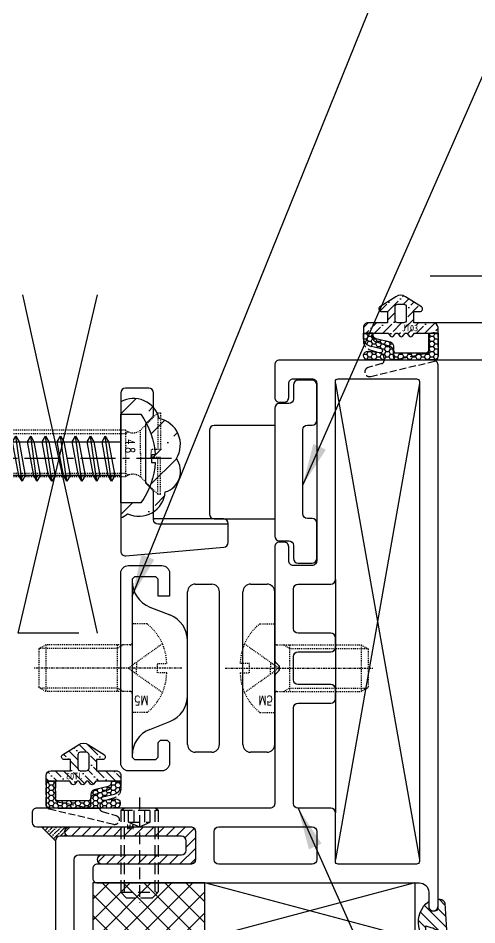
# Model space of a CAD drawing. Extents: x -160106 to 966792, y -663931 to 1550022.
# Drawn here: x -52099.7 to -52050.6, y -86018.4 to -85921.3 of the extents above; entities that cross this region are included whole.
import ezdxf
from ezdxf.enums import TextEntityAlignment as Align

# ---------------------------------------------------------------- set-up
doc = ezdxf.new("R2010")
doc.units = 0
for name, pattern in [('CENTER', [2, 1.25, -0.25, 0.25, -0.25]), ('DASHED', [0.75, 0.5, -0.25]), ('HIDDEN2', [0.1875, 0.125, -0.0625]), ('ZN-CENTER', [2, 1.25, -0.25, 0.25, -0.25]), ('ZN-DASH', [0.35, 0.25, -0.1])]:
    doc.linetypes.add(name, pattern=pattern)
for name, color, linetype in [('!ZN1-填充-8', 8, 'Continuous'), ('!ZN1-标注-173', 173, 'Continuous'), ('!ZN3-不锈钢板幕墙-7', 7, 'Continuous'), ('!ZN4-辅助材料-1', 1, 'Continuous'), ('!ZN4-配件-11', 11, 'Continuous'), ('!ZN5-铝材投影-112', 112, 'Continuous'), ('!ZN5-铝材断面-6', 6, 'Continuous'), ('!ZN6-虚线-8', 8, 'ZN-DASH'), ('!ZN6-轴线-1', 1, 'ZN-CENTER'), ('1辅助材料', 1, 'Continuous'), ('Fill', 8, 'Continuous')]:
    doc.layers.add(name, color=color, linetype=linetype)
doc.styles.add('DHTEXT-1', font='ROMANS.shx', dxfattribs={"width": 0.7, "bigfont": 'CHINESE.shx'})
doc.styles.add('FS', font='simplex.shx', dxfattribs={"width": 0.7, "height": 5, "bigfont": 'TSSDCHN.SHX'})
doc.styles.add('ZNDimTStyle', font='ROMANS.shx', dxfattribs={"width": 0.7, "bigfont": 'CHINESE.shx'})
doc.styles.add('黑体', font='simhei.ttf', dxfattribs={"height": 12})
doc.dimstyles.new('ZN机械-3', dxfattribs={"dimscale": 3, "dimtxt": 2.5, "dimasz": 1.5, "dimexe": 1, "dimexo": 2, "dimgap": 0.9, "dimtad": 1, "dimdec": 0, "dimzin": 0, "dimdsep": 46, "dimtxsty": 'ZNDimTStyle', "dimcen": 2.5, "dimdle": 1, "dimclrd": 173, "dimclre": 173, "dimclrt": 7, "dimazin": 2, "dimtfac": 1, "dimtdec": 4, "dimtix": 1, "dimtmove": 2, "dimatfit": 3, "dimfxl": 0, "dimfrac": 2, "dimtolj": 1, "dimtzin": 0, "dimarcsym": 0})

# ---------------------------------------------------------------- blocks, each defined once
blk = doc.blocks.new('3mm厚胶条')
at = {"layer": 'Fill'}
h = blk.add_hatch(dxfattribs=at)
h.set_pattern_fill('ANSI31', color=256, scale=0.5)
h.set_pattern_definition([(45, (0, 0), (-0.561266007566822, 0.5612660075668221), [])])
edge = h.paths.add_edge_path()
edge.add_arc((0.2041028128980543, 0.2999450176742623), 0.2999999999999999, 269.97594843396644, 359.9999999999428, ccw=False)
edge.add_line((0.2039768791964889, -5.495589357451536e-05), (-0.1960297182595241, 0.0001129584925365634))
edge.add_arc((-0.1958944282921733, 0.3001129279863853), 0.2999999999994757, 179.9999999998145, 269.9741615186586, ccw=False)
edge.add_line((-0.4958944282916491, 0.3001129279873567), (-0.4958944282916491, 1.117701839371875))
edge.add_arc((-0.6248895014257517, 1.11944925264805), 0.1290069081329765, 359.2238984022005, 445.1968088878392)
edge.add_line((-0.6140873217009357, 1.248003113963932), (-0.7258701920472959, 1.242718416928255))
edge.add_arc((-0.70120827268636, 0.7210650220240912), 0.5222360334959714, 92.70672554829426, 167.706725548085)
edge.add_line((-1.211469733614649, 0.8322572707329527), (-1.413063774223701, -2.019711048327736))
edge.add_arc((-2.011045689203393, -1.940889532902905), 0.6031543765377536, 283.80453109835884, 352.4909866261073, ccw=False)
edge.add_arc((-1.711027830958352, -3.236862179037228), 0.7271918305480072, 102.3955841950931, 140.1403428804012)
edge.add_arc((-2.145245422376326, -2.851985073525741), 0.1482028153695781, 146.7831393039712, 273.1825879911093)
edge.add_line((-2.137017486707919, -2.999959313034196), (-1.71632770881115, -2.999959313041472))
edge.add_arc((-1.717147016692408, -2.149202143606091), 0.850757563945867, 270.0551777532911, 332.801971516606)
edge.add_arc((1.052373023609539, -4.487892496981211), 2.802381882953311, 102.32254362635979, 135.9107193443802, ccw=False)
edge.add_line((0.4543032584006141, -1.750072785267548), (0.7693642463018477, -1.638019477992202))
edge.add_arc((0.7819430534270146, -1.711556554814226), 0.0746051476522924, -26.048902378122875, 99.7067255470177, ccw=False)
edge.add_line((0.8489697777949914, -1.744318518685759), (0.8571202825150976, -2.578578965069028))
edge.add_arc((0.6560401093904494, -2.480293073462875), 0.2238154429717819, 272.70672555129545, 333.95109762614885, ccw=False)
edge.add_line((0.6666095034161117, -2.703858814180421), (0.5471460161934374, -2.709506623476045))
edge.add_arc((0.5502084089541724, -2.854926262357902), 0.14545188077832, 91.20641373176511, 274.3491176516054)
edge.add_line((0.5612385415479366, -2.9999593130633), (0.8842308576349751, -2.999959313085128))
edge.add_arc((0.8384245284230651, -2.48709399076403), 0.5149068446189015, 275.1038036520967, 331.8148690466252)
edge.add_line((1.292276837601094, -2.730295841269253), (1.562274669271574, -1.660751750358031))
edge.add_arc((-1.091872237254416, -1.175403957954716), 2.698158312814919, 349.6371633920081, 413.7360953850442)
edge.add_line((0.5041028128980543, 1.000124005621728), (0.5041028128980543, 0.2999450176739629))
at = {"layer": '1辅助材料'}
blk.add_lwpolyline([(0.5041028128980543, 0.2999450176739629, -0.4143365181457246), (0.2039768791964889, -5.495589357451536e-05), (-0.1960297182595241, 0.0001129584925365634, -0.414081483490272), (-0.4958944282916491, 0.3001129279873567), (-0.4958944282916491, 1.117701839371875, 0.3937739410618442), (-0.6140873217009357, 1.248003113963932), (-0.7258701920472959, 1.242718416928255, 0.3394542588623574), (-1.211469733614649, 0.8322572707329527), (-1.413063774223701, -2.019711048327736, -0.309008888142426), (-1.867126868623018, -2.526622044395481, 0.1661979340469599), (-2.269232363552874, -2.770798172481591, 0.6152007887052839), (-2.137017486707919, -2.999959313034196), (-1.71632770881115, -2.999959313041472, 0.2808368407751581), (-0.9604559289327881, -2.538055625416746, -0.1476144348271703), (0.4543032584006141, -1.750072785267548), (0.7693642463018477, -1.638019477992202, -0.6113350585262082), (0.8489697777949914, -1.744318518685759), (0.8571202825150976, -2.578578965069028, -0.27377715356219), (0.6666095034161117, -2.703858814180421), (0.5471460161934374, -2.709506623476045, 1.027808333890914), (0.5612385415479366, -2.9999593130633), (0.8842308576349751, -2.999959313085128, 0.2526260446995272), (1.292276837601094, -2.730295841269253), (1.562274669271574, -1.660751750358031, 0.2872126092258211), (0.5041028128980543, 1.000124005621728), (0.5041028128980543, 0.2999450176739629)], format="xyb", dxfattribs=at)
blk = doc.blocks.new('20200528170828x')
at = {"layer": '!ZN1-填充-8'}
h = blk.add_hatch(dxfattribs=at)
h.set_pattern_fill('ANSI37', color=256, angle=89.99999999999999, style=0)
h.set_pattern_definition([(135, (42628.44729741241, -32201.34450116526), (-1.122532015133644, -1.122532015133644), []), (224.9999999999999, (42628.44729741241, -32201.34450116526), (1.122532015133644, -1.122532015133644), [])])
h.paths.add_polyline_path([(0.8454915027905372, 11.99999999795546), (0.8454915027905372, 0.5), (0.8454915027832612, 0), (7.845491502783261, 0), (6.845491502783261, 1), (6.845491502790537, 11.99999999791908)])
at = {"layer": '!ZN1-填充-8', "ltscale": 15}
for p, q in [((0.8454915027905372, 34.5000010564836), (6.845491502761433, 11.99999999795546)), ((6.845491502819641, 34.5000010564836), (0.8454915027032257, 11.99999999795546))]:
    blk.add_line(p, q, dxfattribs=at)
at = {"layer": '!ZN4-辅助材料-1', "ltscale": 20, "const_width": 1}
blk.add_lwpolyline([(6.845491502761433, 11.99999999795546), (6.845491502761433, 36.46587896528035)], dxfattribs=at)
at = {"layer": '!ZN4-辅助材料-1'}
for points in [[(6.845491502790537, 34.5000010564836), (6.845491502761433, 11.99999999795546), (0.8454915027032257, 11.99999999795546), (0.8454915027323295, 34.5000010564836)], [(0.8454915027905372, 11.99999999795546), (0.8454915027905372, 0.5), (0.8454915027832612, 0), (7.845491502783261, 0), (6.845491502783261, 1), (6.845491502790537, 11.99999999791908)]]:
    blk.add_lwpolyline(points, close=True, dxfattribs=at)
at = {"layer": '!ZN1-标注-173', "extrusion": (0, 0, -1), "zscale": -1, "rotation": 270}
blk.add_blockref('3mm厚胶条', (-3.845491502717778, 36.50410662819195), dxfattribs=at)
blk = doc.blocks.new('6X12开启扇结构胶x', base_point=(29883.44451887779, 42624.44780427512))
at = {"layer": '!ZN1-标注-173', "ltscale": 15, "rotation": 270}
blk.add_blockref('20200528170828x', (29880.94422724047, 42624.44751263782), dxfattribs=at)
blk = doc.blocks.new('A$C05423EEE')
at = {"layer": '!ZN1-填充-8', "linetype": 'HIDDEN2', "ltscale": 0.5}
for p, q in [((-2.500000051106326, 8.02272727273521), (-2.066987349215196, 8.77272727273521)), ((2.066987247002544, 8.77272727273521), (-2.066987349215196, 8.77272727273521)), ((2.499999948893674, 8.02272727273521), (2.066987247002544, 8.77272727273521)), ((2.499999948893674, 8.02272727273521), (-2.500000051106326, 8.02272727273521)), ((-2.5, -1.002272727266245), (-2.500000051106326, 8.022727272720658)), ((-2.125, 0.372727272726479), (-2.125000051106326, 8.672246325571905)), ((2.125, 0.372727272726479), (2.124999948886398, 8.672246325586457)), ((2.5, -1.002272727266245), (2.499999948893674, 8.022727272742486)), ((-2.5, -0.2767917801102158), (-2.125, 0.3727272727337549)), ((2.5, 0.3727272727337549), (-2.5, 0.3727272727337549)), ((2.5, -0.2767917801029398), (2.125, 0.3727272727337549)), ((-2.61145107937773, -4.466515594438533), (-0.004597272534738295, -0.7867735852196347)), ((2.61145107937773, -4.466515594445809), (0.004597272527462337, -0.7867735852196347)), ((4.75, -1.22727272726479), (-4.75, -1.22727272726479)), ((-4.75, -2.823537968710298), (-4.75, -1.227272727257514)), ((-0.6176601442348328, -1.681672707170947), (-0.004597272527462337, -1.681672707170947)), ((0.6176601442348328, -1.681672707178222), (0.004597272534738295, -1.681672707170947)), ((4.75, -2.823537968717574), (4.75, -1.22727272726479)), ((-0.5, -4.927272727261879), (-0.5, -3.927272727261879)), ((-0.5, -3.927272727261879), (0.5, -3.927272727261879)), ((0.5, -3.927272727261879), (0.500000000007276, -4.927507630512991)), ((-2.61145107937773, -13.26075860812853), (-0.004597272534738295, -16.94050061734742)), ((-0.5, -12.80000147530518), (-0.5, -13.80000147530518)), ((2.61145107937773, -13.26075860812125), (0.004597272527462337, -16.94050061734742)), ((0.5, -13.80000147530518), (0.500000000007276, -12.79976657205407)), ((-0.5, -13.80000147530518), (0.5, -13.80000147530518)), ((-4.75, -14.90373623385676), (-4.75, -16.50000147530955)), ((4.75, -14.90373623384949), (4.75, -16.50000147530227)), ((4.75, -16.50000147530227), (-4.75, -16.50000147530227)), ((-0.6176601442348328, -16.04560149539611), (-0.004597272527462337, -16.04560149539611)), ((0.6176601442348328, -16.04560149539611), (0.004597272534738295, -16.04560149539611)), ((-2.5, -16.72500147530081), (-2.500000051106326, -25.75000147156243)), ((-2.5, -17.45048242245684), (-2.125, -18.10000147529354)), ((2.5, -17.45048242246412), (2.125, -18.10000147530081)), ((2.5, -16.72500147530081), (2.499999948893674, -25.75000147157698)), ((2.5, -18.10000147530081), (-2.5, -18.10000147530081)), ((-2.125, -18.10000147529354), (-2.125000051106326, -26.39952052441367)), ((2.125, -18.10000147529354), (2.124999948886398, -26.39952052442095)), ((-2.500000051106326, -25.75000147157698), (-2.066987349215196, -26.5000014715697)), ((2.499999948893674, -25.7500014715697), (-2.500000051106326, -25.7500014715697)), ((2.499999948893674, -25.7500014715697), (2.066987247002544, -26.5000014715697)), ((2.066987247002544, -26.50000147157698), (-2.066987349215196, -26.5000014715697))]:
    blk.add_line(p, q, dxfattribs=at)
for centre, radius, start, end in [((-2.724999999998545, -1.002272727266245), 0.225, 270, 0), ((2.724999999998545, -1.002272727266245), 0.225, 180, 270), ((-0.3928341804639786, 0.6340532206231728), 5.562358385754326, 218.4334535142394, 268.8960565530298), ((0.3928341804639786, 0.6340532206231728), 5.562358385754817, 271.1039434469702, 321.5665464857606), ((-0.3928341804639786, -18.36132742319023), 5.562358385754326, 91.10394344697018, 141.5665464857606), ((0.3928341804639786, -18.36132742319023), 5.562358385754817, 38.43345351423939, 88.89605655302984), ((-2.724999999998545, -16.72500147530081), 0.225, 0, 90), ((2.724999999998545, -16.72500147530081), 0.225, 90, 180)]:
    blk.add_arc(centre, radius, start, end, dxfattribs=at)
at = {"layer": '!ZN3-不锈钢板幕墙-7'}
for p, q in [((-6.554906845914957, -3.121426263387548), (-5.704177600491676, -5.26681240688049)), ((6.554906845900405, -3.121426263380272), (5.7041776004844, -5.266812406873214)), ((-8.181818181823473, -7.160965942995972), (8.181818181808922, -7.160965942995972)), ((-9, -9.756591891069547), (-9, -7.979147761143395)), ((9.000000000014552, -7.979147761143395), (9.000000000014552, -9.756591891069547)), ((-8.181818181823473, -10.57477370921697), (8.181818181808922, -10.57477370921697)), ((-8.181818181823473, -13.08619370908127), (8.181818181808922, -13.08619370908127)), ((-9, -15.68181965715485), (-9, -13.90437552722869)), ((9, -13.90437552722869), (9, -15.68181965715485)), ((-8.181818181823473, -16.50000147530227), (8.181818181808922, -16.50000147530227))]:
    blk.add_line(p, q, dxfattribs=at)
blk.add_lwpolyline([(11, -4.409085641564161, -0.4142135623730949), (10.18181818183803, -5.227267459711584), (7.727272727279342, -5.227267459711584), (7.727272727279342, -3.999994732446794), (9.5272727272677, -3.999994732446794), (9.77272727273521, -3.754540186993836), (9.77272727273521, -1.4727272727323), (9.5272727272677, -1.22727272726479), (-9.5272727272677, -1.22727272726479), (-9.77272727273521, -1.4727272727323), (-9.77272727273521, -3.754540186993836), (-9.5272727272677, -3.999994732446794), (-7.972727272717748, -3.999994732446794), (-7.727272727279342, -4.245449277914304), (-7.727272727279342, -4.98181291428773), (-7.972727272717748, -5.227267459711584), (-10.18181818180892, -5.227267459711584, -0.4142135623730949), (-11, -4.409085641564161), (-11, -0.8181818181619747, -0.4142135623730949), (-10.18181818180892, 0), (10.18181818183803, 0, -0.4142135623730951), (11, -0.8181818181619747)], format="xyb", close=True, dxfattribs=at)
for centre, radius, start, end in [((-9.343652728617599, -4.22727272726479), 3, 21.63025615502035, 90), ((9.343652728603047, -4.22727272726479), 3, 90, 158.3697438449796), ((-2.915431717789033, -4.160965942995972), 3, 201.6302561550204, 270), ((2.915431717774482, -4.160965942995972), 3, 270, 338.3697438449797), ((-8.181818181838025, -7.979147761157947), 0.8181818181608376, 89.99999999916623, 179.9999999991662), ((8.181818181838025, -7.979147761157947), 0.8181818181708472, 1.250644989626358e-09, 90.0000000020844), ((-8.181818181838025, -9.756591891054995), 0.8181818181608376, 180.0000000012506, 270.0000000012506), ((8.181818181838025, -9.756591891040443), 0.8181818181708472, 269.9999999979156, 359.9999999979156), ((-8.181818181838025, -13.90437552724325), 0.8181818181608376, 89.99999999916623, 179.9999999991662), ((8.181818181838025, -13.90437552724325), 0.8181818181708472, 1.250644989626358e-09, 90.0000000020844), ((-8.181818181838025, -15.6818196571403), 0.8181818181608376, 180.0000000012506, 270.0000000012506), ((8.181818181838025, -15.6818196571403), 0.8181818181708472, 269.9999999979156, 359.9999999991662)]:
    blk.add_arc(centre, radius, start, end, dxfattribs=at)
at = {"layer": '!ZN6-轴线-1', "ltscale": 0.2}
for p, q in [((0, -6.533164841181133), (0, 9.278956911919522)), ((0, -11.19410936138593), (0, -27.00623111075402))]:
    blk.add_line(p, q, dxfattribs=at)
at = {"layer": '!ZN1-填充-8', "linetype": 'HIDDEN2', "ltscale": 0.5, "style": 'FS', "width": 0.7999999999970782}
blk.add_text('M5', height=1.007999999997992, rotation=90, dxfattribs=at).set_placement((-3.47017541279638, -2.190658218118188), align=Align.MIDDLE)
at = {"layer": '!ZN1-填充-8', "linetype": 'HIDDEN2', "ltscale": 0.5, "style": 'FS', "text_generation_flag": 4, "width": 0.7999999999994225}
blk.add_text('M5', height=1.007999999999811, rotation=270, dxfattribs=at).set_placement((-3.47017541279638, -15.53661598444887), align=Align.MIDDLE)
blk = doc.blocks.new('JT03')
at = {"layer": '!ZN1-填充-8', "ltscale": 15}
h = blk.add_hatch(dxfattribs=at)
h.set_pattern_fill('ANSI36', color=256, scale=0.4, style=0)
h.set_pattern_definition([(45, (34118.90511561088, 42239.53565028665), (0.3367596045400935, 1.234785216647009), [1.5875, -0.3175, 0, -0.3175])])
edge = h.paths.add_edge_path(flags=16)
edge.add_line((0.2999951756937662, -2.999954370156047), (-0.300004824239295, -2.999954370156047))
edge.add_arc((-0.3000048242422053, -2.699954370156047), 0.2999999999999998, 179.9999999994442, 270.0000000005558, ccw=False)
edge.add_line((-0.6000048242422054, -2.699954370153137), (-0.6000048242422054, -1.299954370129853))
edge.add_arc((-0.300004824239295, -1.299954370129853), 0.3000000000029104, 90, 180, ccw=False)
edge.add_line((-0.300004824239295, -0.9999543701269431), (0.2999951756937662, -0.9999543701269431))
edge.add_arc((0.2999951756937662, -1.299954370129853), 0.3000000000029104, 0, 90, ccw=False)
edge.add_line((0.5999951756966766, -1.299954370129853), (0.5999951756966766, -2.699954370153137))
edge.add_arc((0.2999951756937662, -2.699954370153137), 0.3000000000029104, -90, 0, ccw=False)
edge = h.paths.add_edge_path()
edge.add_line((1.399995175699587, -2.999264446921643), (1.399995175699587, -1.799954370151681))
edge.add_line((1.399995175699587, -1.799954370151681), (2.04434166498686, -1.799954370129853))
edge.add_arc((2.044341664987047, -1.499954370126448), 0.3000000000034055, 269.9999999999642, 408.5979371994025)
edge.add_line((2.242743326256459, -1.274928192076914), (0.5323052098465269, -0.1996644949467736))
edge.add_arc((8.712875198464916e-05, -1.046271791250547), 0.9999999999993707, 57.84455550804667, 122.1554454890828)
edge.add_line((-0.5321309670762275, -0.1996645042090677), (-2.242569000045478, -1.274928192076914))
edge.add_arc((-2.044167338776066, -1.499954370126448), 0.3000000000034055, 131.4020628005975, 270.0000000000358)
edge.add_line((-2.044167338775878, -1.799954370129853), (-1.400004824245116, -1.799954370151681))
edge.add_line((-1.400004824245116, -1.799954370151681), (-1.400004824245116, -2.999451563887305))
edge.add_line((-1.400004824245116, -2.999451563887305), (-3.500004824260941, -2.999451563861385))
edge.add_arc((-3.500004824271855, -3.499451563863204), 0.500000000001819, 89.99999999874936, 180)
edge.add_line((-4.000004824273674, -3.499451563863204), (-4.000004824275493, -4.099444401094388))
edge.add_line((-4.000004824275493, -4.099444401094388), (-1.325334727973313, -4.099436824434179))
edge.add_line((-1.325334727973313, -4.099436824434179), (-1.085334727982627, -4.419436824441163))
edge.add_arc((-0.9253347279818627, -4.29943682442422), 0.2000000000107775, 216.8698976495959, 323.1301023530095)
edge.add_line((-0.7653347279756417, -4.419436824433888), (-0.5853347279826266, -4.179436824428649))
edge.add_arc((-0.4253347279791342, -4.29943682443718), 0.2000000000079126, 36.86989764719891, 143.1301023528011, ccw=False)
edge.add_line((-0.2653347279756417, -4.179436824428649), (-0.08533472798262665, -4.419436824441163))
edge.add_arc((0.07466527201813733, -4.29943682442422), 0.2000000000107775, 216.8698976495959, 323.1301023530095)
edge.add_line((0.2346652720243583, -4.419436824433888), (0.4146652720319253, -4.179436824435925))
edge.add_arc((0.5746652720299608, -4.299436824428994), 0.1999999999942702, 36.86989764719891, 143.1301023554066, ccw=False)
edge.add_line((0.7346652720225393, -4.179436824428649), (0.9146652720319253, -4.419436824426612))
edge.add_arc((1.07466527203087, -4.299436824431496), 0.1999999999962256, 216.869897644906, 323.1301023524884)
edge.add_line((1.234665272024358, -4.419436824433888), (1.474665272029597, -4.099436824434179))
edge.add_line((1.474665272029597, -4.099436824434179), (4.000017958420358, -4.099436366741884))
edge.add_line((4.000017958420358, -4.099436366741884), (4.000038966527427, -3.500201293729333))
edge.add_arc((3.500038966833257, -3.50018376462674), 0.5000000000014394, 359.9979913128051, 449.9635298762817)
edge.add_line((3.500357228680514, -3.000183865915915), (1.399995175699587, -2.999264446921643))
at = {"layer": '!ZN1-填充-8', "ltscale": 20}
h = blk.add_hatch(dxfattribs=at)
h.set_pattern_fill('HONEY', color=256, scale=0.2, style=0)
h.set_pattern_definition([(0, (0, 0), (0.4762500000000001, 0.274963), [0.3175, -0.635]), (120, (0, 0), (-0.4762499431007806, 0.2749630985523391), [0.3174999999999999, -0.6349999999999999]), (59.99999999999999, (0, 0), (5.689921946938626e-08, 0.5499260985523389), [-0.635, 0.3175])])
edge = h.paths.add_edge_path()
edge.add_arc((-0.5963505353627268, 44.97626796424624), 51.98203045442362, 266.615067057962, 270.6573202624171, ccw=False)
edge.add_arc((-3.54432294529569, -6.485604109923442), 0.4462571278293612, 83.50559456254439, 254.2346151704494, ccw=False)
edge.add_line((-3.493848498522766, -6.042210656699922), (-2.174927118764799, -6.178575695668769))
edge.add_arc((-2.130285758898594, -5.977485442805289), 0.2059857781678201, 257.4835097219211, 437.4835097219211)
edge.add_line((-2.08564439903239, -5.776395189941809), (-3.31734290534132, -5.502962263761219))
edge.add_arc((-3.000004824272181, -4.554649792946507), 0.9999999999996739, 180.0000000000398, 251.4979805381106, ccw=False)
edge.add_line((-4.000004824271855, -4.554649792947203), (-4.000004824273674, -4.099444401093933))
edge.add_line((-4.000004824273674, -4.099444401093933), (-3.000004824275493, -4.0994405116694))
edge.add_line((-3.000004824275493, -4.0994405116694), (-3.000004824274129, -4.192701531246712))
edge.add_arc((-2.500004824274428, -4.192701531244685), 0.4999999999997002, 180.0000000002323, 251.7991104477941)
edge.add_line((-2.656179657961729, -4.667685132353654), (-1.132274853538092, -5.042175939679964))
edge.add_arc((-1.288449687225301, -5.517159540788867), 0.4999999999996079, -3.5925040720030665e-11, 71.79911044780181, ccw=False)
edge.add_line((-0.7884496872256932, -5.51715954078918), (-0.7884496872256932, -5.920797158658843))
edge.add_arc((-0.4879443157585776, -5.920885388721941), 0.3005053844195361, 179.9831776381508, 270.3594660694304)
edge.add_line((-0.4860589974741742, -6.221384859004502), (2.781375974409002, -6.201937363889556))
edge.add_arc((2.699924770739973, -5.913206171565373), 0.3000000000001297, 285.7537839569326, 359.9972102712353)
edge.add_line((2.999924770384496, -5.913220778551022), (3.000017959605884, -4.099387676790684))
edge.add_line((3.000017959605884, -4.099387676790684), (4.000017958420358, -4.099436366741884))
edge.add_line((4.000017958420358, -4.099436366741884), (3.999895286850915, -6.51878143435988))
edge.add_arc((3.605436260523599, -6.563283013601247), 0.3969613507711676, -85.63524248337609, 6.436706839375574, ccw=False)
edge.add_arc((0.5239799397639211, 101.7419749174712), 108.745596035836, 269.7234774292143, 271.639696238487, ccw=False)
at = {"layer": '!ZN4-辅助材料-1'}
blk.add_lwpolyline([(1.399995175699587, -2.999264446921643), (1.399995175699587, -1.799954370151681), (2.04434166498686, -1.799954370129853, 0.6911292322205898), (2.242743326256459, -1.274928192076914), (0.5323052098465269, -0.1996644949467736, 0.2882140078519263), (-0.5321309670762275, -0.1996645042090677), (-2.242569000045478, -1.274928192076914, 0.6911292322205898), (-2.044167338775878, -1.799954370129853), (-1.400004824245116, -1.799954370151681), (-1.400004824245116, -2.999451563887305), (-3.500004824260941, -2.999451563861385, 0.4142135623794883), (-4.000004824273674, -3.499451563863204), (-4.000004824275493, -4.099444401094388), (-1.325334727973313, -4.099436824434179), (-1.085334727982627, -4.419436824441163, 0.4999999999732836), (-0.7653347279756417, -4.419436824433888), (-0.5853347279826266, -4.179436824428649, -0.4999999999852208), (-0.2653347279756417, -4.179436824428649), (-0.08533472798262665, -4.419436824441163, 0.4999999999732836), (0.2346652720243583, -4.419436824433888), (0.4146652720319253, -4.179436824435925, -0.4999999999994316), (0.7346652720225393, -4.179436824428649), (0.9146652720319253, -4.419436824426612, 0.499999999996021), (1.234665272024358, -4.419436824433888), (1.474665272029597, -4.099436824434179), (4.000017958420358, -4.099436366741884), (4.000038966527427, -3.500201293729333, 0.4140374081675587), (3.500357228680514, -3.000183865915915)], format="xyb", close=True, dxfattribs=at)
at = {"layer": '!ZN4-辅助材料-1', "color": 1}
blk.add_lwpolyline([(0.2999951756937662, -2.999954370156047), (-0.300004824239295, -2.999954370156047, -0.4142135623787779), (-0.6000048242422054, -2.699954370153137), (-0.6000048242422054, -1.299954370129853, -0.414213562373095), (-0.300004824239295, -0.9999543701269431), (0.2999951756937662, -0.9999543701269431, -0.414213562373095), (0.5999951756966766, -1.299954370129853), (0.5999951756966766, -2.699954370153137, -0.414213562373095)], format="xyb", close=True, dxfattribs=at)
at = {"layer": '!ZN4-辅助材料-1'}
blk.add_lwpolyline([(-4.824270035896916e-06, -7.002341693549397, -0.01763948608011617), (-3.665570504726929, -6.915074077989289, -0.9222001808408384), (-3.493848498522766, -6.042210656699922), (-2.174927118764799, -6.178575695668769, 0.9999999999999999), (-2.08564439903239, -5.776395189941809), (-3.31734290534132, -5.502962263761219, -0.3224996872189054), (-4.000004824271855, -4.554649792947203), (-4.000004824273674, -4.099444401093933), (-3.000004824275493, -4.0994405116694), (-3.000004824274129, -4.192701531246712, 0.3239508864512514), (-2.656179657961729, -4.667685132353654), (-1.132274853538092, -5.042175939679964, -0.3239508864525815), (-0.7884496872256932, -5.51715954078918), (-0.7884496872256932, -5.920797158658843, 0.4161384412140452), (-0.4860589974741742, -6.221384859004502), (2.781375974409002, -6.201937363889556, 0.3357767992092071), (2.999924770384496, -5.913220778551022), (3.000017959605884, -4.099387676790684), (4.000017958420358, -4.099436366741884), (3.999895286850915, -6.51878143435988, -0.4248453687652656), (3.635647293558577, -6.959093078517526, -0.00836127669270023), (-0.0008492064064284932, -7.002354643000899)], format="xyb", dxfattribs=at)
at = {"layer": '!ZN6-虚线-8', "color": 8, "linetype": 'ZN-DASH', "ltscale": 3}
blk.add_lwpolyline([(-4.000004824273674, -4.099444401093933), (-4.000004824271855, -4.928079976642039, 0.3224996872189054), (-3.31734290534132, -5.87639244745651), (-2.132274853538092, -6.266043385860485, -0.3239508864522677), (-1.788449687225693, -6.7410269869697), (-1.788449687225693, -7.082006550920141, -0.3357903441525757), (-2.006998483556799, -7.370737743244263), (-3.477576157872591, -7.785588389264831, 0.9999999999999999), (-3.206072145642338, -8.748025697011599), (3.635647293558577, -7.100073925711513, 0.3357767992093377), (3.999895286850915, -6.618879616813956), (4.000017958420358, -4.099436366741884), (3.000017959605884, -4.099387676790684), (2.999924770384496, -6.013318961005098, -0.335776799209296), (2.781375974409002, -6.302035546343177), (-0.4069984835564355, -6.919376998942425, -0.497240947095468), (-0.7884496872256932, -6.630645806618304), (-0.7884496872256932, -6.01715954078918, 0.3239508864523259), (-1.132274853538092, -5.542175939679964), (-2.656179657961729, -5.041115316048945, -0.3239508864514145), (-3.000004824274129, -4.566131714941548), (-3.000004824275493, -4.0994405116694)], format="xyb", close=True, dxfattribs=at)
at = {"layer": 'Defpoints', "ltscale": 15, "style": '黑体', "width": 0.8}
blk.add_text('JT03', height=0.7000000000000001, dxfattribs=at).set_placement((0.9937921799121787, -3.903452419290261), align=Align.CENTER)
blk = doc.blocks.new('agfagag')
at = {"layer": '!ZN1-填充-8'}
h = blk.add_hatch(dxfattribs=at)
h.set_pattern_fill('ANSI35', color=256, scale=0.5, style=0)
h.set_pattern_definition([(45, (-6042.4205764873, -2512.878509421433), (-2.245064030267288, 2.245064030267288), []), (45, (-6040.175511487301, -2512.878509421433), (-2.245064030267288, 2.245064030267288), [3.96875, -0.79375, 0, -0.79375])])
edge = h.paths.add_edge_path()
edge.add_line((0, 4), (1.723473906848085, 4))
edge.add_arc((-3.400001475358295, -1.178705133497715e-09), 6.500000000115727, 16.450848086118526, 37.97987245723698, ccw=False)
edge.add_arc((-3.400001517769851, -4.933099262416363e-09), 6.500000041854314, 3.528123362120823, 16.450848011986977, ccw=False)
edge.add_line((3.08767915718272, 0.4000000000014552), (2.699998523861723, 0.4000000000014552))
edge.add_line((2.699998523861723, 0.4000000000014552), (2.699998523858085, -0.4000000000014552))
edge.add_line((2.699998523858085, -0.4000000000014552), (3.08767915718272, -0.4000000000014552))
edge.add_arc((-3.403163279956061, 0.001198152604047209), 6.50322962084346, 322.0289494475875, 356.4630547662293, ccw=False)
edge.add_arc((0.9776278297686076, -15.40747009191546), 11.43182663744642, 86.25919732119867, 93.74080267878314)
edge.add_line((0.2317817527000443, -4), (0, -4))
edge.add_line((0, -4), (0, -5.283469881062047))
edge.add_arc((-0.8847731528403529, -3.078339749954466), 2.376009769993717, 291.8623337183548, 308.9643464677101)
edge.add_arc((1.608241268062557, -2.769938477991673), 2.376009769980043, 245.1396822974292, 355.13968219788)
edge.add_arc((3.42926941123369, -1.139857119131193), 1.911176463624298, 286.6136751061881, 396.613675006749)
edge.add_arc((2.946428530638514, 1.256008782533172), 2.376009769999459, 328.0876679155417, 438.0876678147883)
edge.add_arc((1.13410278036099, 2.995464910782175), 2.376009769980591, 14.26300364545761, 118.5101230242918)
edge.add_line((0, 5.083342615689617), (0, 4))
at = {"layer": '!ZN4-辅助材料-1'}
blk.add_lwpolyline([(0, -5.283469881062047, 0.07476042426448741), (0.6093489269660495, -4.925776254342054, 0.52056705), (3.975707419427636, -2.971250298738596, 0.52056705), (4.96332326396805, 0, 0.5205670500000817), (3.436872093549027, 3.580850183301663, 0.4890680533235596), (0, 5.083342615689617, 0.4890680533235596)], format="xyb", dxfattribs=at)
blk = doc.blocks.new('多点锁系统')
at = {"layer": '!ZN1-填充-8', "linetype": 'HIDDEN2', "ltscale": 0.5}
for p, q in [((-17.04387439240236, 6.333243903900438), (-18.89969763973204, 4.477420656570757)), ((-17.04387439240236, 6.333243903900438), (-16.74957059521694, 6.333243903900438)), ((-17.04387439240236, 6.333243903900438), (-17.04387439240236, 2.395961056565284)), ((-16.74957059521694, 6.333243903900438), (-16.74957059521694, 2.395961056565284)), ((-35.25000147517494, 4.47578229852661), (-36.0000014751713, 3.72578229852661)), ((-20.49733716222545, 4.100060179065622), (-35.6250014751713, 4.10078229852661)), ((-20.49733716222545, 4.475060179065622), (-35.25000147517858, 4.47578229852661)), ((-35.2500014751713, 4.47578229852661), (-35.25000147517858, -0.5242177014806657)), ((-20.49733716222545, 4.475060179065622), (-20.49733716222545, -0.5249398209343781)), ((-20.1770141225461, 4.284998772251129), (-20.49733716222545, 4.100060179065622)), ((-18.89969763973204, 1.977547705530014), (-18.89969763973204, 4.477547705530014)), ((-36.0000014751713, 3.72578229852661), (-36.00000147517858, 0.2257822985193343)), ((-18.89969763973204, 1.977547705530014), (-18.89969763973204, -0.5224522944699856)), ((-16.74957059521694, 2.395961056565284), (-17.74957059521694, 2.395961056565284)), ((-17.74957059521694, 2.395961056565284), (-17.74957059521694, 1.979624559338845)), ((-17.74957059521694, 1.559134354487469), (-17.74957059521694, 1.975470851721184)), ((-16.74957059521694, 1.559134354487469), (-17.74957059521694, 1.559134354487469)), ((-17.04387439240236, -2.373994785230025), (-17.04387439240236, 1.559134354487469)), ((-16.74957059521694, -2.373994785230025), (-16.74957059521694, 1.559134354487469)), ((-35.25000147517494, -0.5242177014806657), (-36.00000147517494, 0.2257822985193343)), ((-20.49733716222545, -0.1499398209343781), (-35.6250014751713, -0.1492177014733898)), ((-20.49733716222545, -0.5249398209343781), (-35.25000147517858, -0.5242177014806657)), ((-20.1770141225461, -0.3348784141198848), (-20.49733716222545, -0.1499398209343781)), ((-17.04387439240236, -2.373994785230025), (-18.89969763973204, -0.5223252455180045)), ((-17.04387439240236, -2.373994785230025), (-16.74957059521694, -2.373994785230025))]:
    blk.add_line(p, q, dxfattribs=at)
for centre, start, end in [((-19.69733716222618, 5.458391518244753), 230.8695435616665, 309.1304564383335), ((-19.69733716222618, -1.508271160113509), 50.86954356166652, 129.1304564383335)]:
    blk.add_arc(centre, 1.267651577765223, start, end, dxfattribs=at)
at = {"layer": '!ZN3-不锈钢板幕墙-7'}
blk.add_lwpolyline([(-2.5, -7.870375440666976), (-2.5, -9.270375440661155, 0.4142135623730784), (-2, -9.770375440661155), (-0.5, -9.770375440661155, 0.414213562373095), (0, -9.270375440661155), (0, -5.470375440665521, 0.414213562373095), (-0.5, -4.970375440665521), (-1, -4.970375440665521, -0.4142135623731091), (-1.5, -4.470375440665521), (-1.5, 4.529624559334479, -0.414213562373095), (-1, 5.029624559334479), (-0.5, 5.029624559334479, 0.414213562373095), (0, 5.529624559334479), (0, 9.32962455933739, 0.414213562373095), (-0.5, 9.82962455933739), (-2, 9.82962455933739, 0.4142135623731616), (-2.5, 9.32962455933739), (-2.5, 7.82962455933739, -0.414213562373095), (-3, 7.32962455933739), (-4, 7.32962455933739, 0.414213562373095), (-4.5, 6.82962455933739), (-4.5, -6.870375440666976, 0.414213562373095), (-4, -7.370375440666976), (-3, -7.370375440666976, -0.414213562373095)], format="xyb", close=True, dxfattribs=at)
for points in [[(-9.499570595216937, -5.601409366769076), (-16.99957059521694, -5.601409366769076, -0.414213562373095), (-17.49957059521694, -5.101409366769076), (-17.49957059521694, -5.020375440661155), (-17.49957059521694, -2.227482221853279, 0.1989123673793587), (-17.64601720462088, -1.873928831257217), (-18.32363168719894, -1.196314348679152), (-18.32363168719894, 5.155563467349566), (-17.64601720462451, 5.833177949927631, 0.1989123673789603), (-17.49957059521694, 6.186731340523693), (-17.49957059521694, 8.479624559338845, 0.4142135623733081), (-17.99957059521694, 8.979624559338845), (-20.5, 8.979624559331569, 0.4142135623727755), (-21, 8.479624559338845), (-21, -8.475012144663197)], [(-4.5, 4.979624559338845), (-10.99329570541158, 4.979624559338845, 0.414213562373095), (-11.49329570541158, 4.479624559338845), (-11.49329570541158, -4.520375440661155, 0.414213562373095), (-10.99329570541158, -5.020375440661155), (-4.5, -5.020375440661155)], [(-21, -8.475012144663197, 0.4398519851783814), (-20.45668679696973, -8.973132578372315), (-9.956257392186671, -8.060085853423516, 0.3890316647736694), (-9.499570595216937, -7.561965419743501), (-9.499570595216937, -5.520375440661155, 0.414213562373095), (-9.999570595216937, -5.020375440661155), (-17.49957059521694, -5.020375440661155), (-17.49957059521694, -5.101409366769076)]]:
    blk.add_lwpolyline(points, format="xyb", dxfattribs=at)
blk = doc.blocks.new('*U1396')
at = {"linetype": 'ByBlock', "ltscale": 10}
for p, q in [((0.980701996714231, 2.400000000000386), (1.655298003285623, -2.399999999999796)), ((2.580701996714229, 2.400000091725857), (3.25529800328562, -2.399999908274325)), ((4.180701996714227, 2.400000183451328), (4.855298003285618, -2.399999816548854)), ((5.780701996714225, 2.4000002751768), (6.455298003285616, -2.399999724823382)), ((7.380701996714222, 2.400000366902271), (8.055298003285614, -2.399999633097911)), ((8.980701996714219, 2.400000458627742), (9.65529800328561, -2.39999954137244)), ((10.58070199671422, 2.400000550353214), (11.25529800328561, -2.399999449646968)), ((12.18070199671421, 2.400000642078685), (12.85529800328561, -2.399999357921497)), ((13.78070199671421, 2.400000733804156), (14.4552980032856, -2.399999266196025)), ((15.38070199671421, 2.400000825529627), (16.0552980032856, -2.399999174470555)), ((16.98070199671421, 2.400000917255099), (17.6552980032856, -2.399999082745083)), ((18.5807019967142, 2.40000100898057), (19.2552980032856, -2.399998991019612)), ((20.18070199671421, 2.400001100706041), (20.8552980032856, -2.399998899294141)), ((21.7807019967142, 2.400001192431513), (22.45529800328559, -2.399998807568669)), ((23.3807019967142, 2.400001284156984), (24.05529800328559, -2.399998715843198)), ((24.9807019967142, 2.400001375882455), (25.65529800328559, -2.399998624117726)), ((26.58070199671419, 2.400001467607926), (27.25529800328558, -2.399998532392256)), ((0, 1.7899998674459), (28.38000001907299, 1.790001397150355)), ((28.38000001907299, 1.790001397150355), (32, 1.626980552060786e-06)), ((32, 1.626980552060786e-06), (28.38000001907299, -1.789998580962678)), ((28.38000001907299, -1.789998580962678), (0, -1.790000231097598))]:
    blk.add_line(p, q, dxfattribs=at)
at = {"color": 0, "linetype": 'CENTER', "ltscale": 3}
blk.add_line((-5.42402482348062, 2.951201566112061e-13), (33.70672576295199, 2.948752353404415e-13), dxfattribs=at)
at = {"linetype": 'ByBlock', "ltscale": 10}
blk.add_lwpolyline([(-3.299999999999955, 0.4000000000003876), (-3.689993742175107, 0.3999999999999488, -0.1474780726293994), (-2.137196594791703, 4.750000000000297), (0, 4.750000000000293), (0, -4.749999999999703), (-2.137196594791703, -4.749999999999703, -0.1474780726293994), (-3.689993742175107, -0.3999999999993538), (-3.299999999999955, -0.3999999999995669)], format="xyb", close=True, dxfattribs=at)
for points in [[(1.303114339079855, -1.789999999999669), (0.6285183325084631, 1.790000000000258), (0.980701996714231, 2.400000000000158), (1.332885660919771, 1.790000000000258), (2.00748166749139, -1.789999999999669), (1.655298003285623, -2.399999999999796)], [(2.903114339079853, -1.789999908274198), (2.228518332508461, 1.79000009172573), (2.580701996714229, 2.40000009172563), (2.932885660919769, 1.79000009172573), (3.607481667491388, -1.789999908274198), (3.25529800328562, -2.399999908274325)], [(4.50311433907985, -1.789999816548726), (3.828518332508458, 1.790000183451201), (4.180701996714227, 2.400000183451101), (4.532885660919767, 1.790000183451201), (5.207481667491386, -1.789999816548726), (4.855298003285618, -2.399999816548854)], [(6.103114339079848, -1.789999724823255), (5.428518332508457, 1.790000275176672), (5.780701996714225, 2.400000275176573), (6.132885660919765, 1.790000275176672), (6.807481667491384, -1.789999724823255), (6.455298003285616, -2.399999724823382)], [(7.703114339079845, -1.789999633097784), (7.028518332508454, 1.790000366902144), (7.380701996714222, 2.400000366902043), (7.732885660919762, 1.790000366902144), (8.407481667491382, -1.789999633097784), (8.055298003285614, -2.399999633097911)], [(9.303114339079842, -1.789999541372312), (8.62851833250845, 1.790000458627615), (8.980701996714219, 2.400000458627515), (9.332885660919759, 1.790000458627615), (10.00748166749138, -1.789999541372312), (9.65529800328561, -2.39999954137244)], [(10.90311433907984, -1.789999449646841), (10.22851833250845, 1.790000550353086), (10.58070199671422, 2.400000550352986), (10.93288566091976, 1.790000550353086), (11.60748166749138, -1.789999449646841), (11.25529800328561, -2.399999449646968)], [(12.50311433907984, -1.78999935792137), (11.82851833250845, 1.790000642078557), (12.18070199671421, 2.400000642078457), (12.53288566091975, 1.790000642078557), (13.20748166749137, -1.78999935792137), (12.85529800328561, -2.399999357921497)], [(14.10311433907984, -1.789999266195898), (13.42851833250844, 1.790000733804029), (13.78070199671421, 2.400000733803929), (14.13288566091975, 1.790000733804029), (14.80748166749137, -1.789999266195898), (14.4552980032856, -2.399999266196025)], [(15.70311433907983, -1.789999174470427), (15.02851833250844, 1.7900008255295), (15.38070199671421, 2.4000008255294), (15.73288566091975, 1.7900008255295), (16.40748166749137, -1.789999174470427), (16.0552980032856, -2.399999174470555)], [(17.30311433907983, -1.789999082744956), (16.62851833250844, 1.790000917254971), (16.98070199671421, 2.400000917254872), (17.33288566091975, 1.790000917254971), (18.00748166749137, -1.789999082744956), (17.6552980032856, -2.399999082745083)], [(18.90311433907983, -1.789998991019485), (18.22851833250844, 1.790001008980443), (18.5807019967142, 2.400001008980342), (18.93288566091974, 1.790001008980443), (19.60748166749136, -1.789998991019485), (19.2552980032856, -2.399998991019612)], [(20.50311433907983, -1.789998899294013), (19.82851833250844, 1.790001100705914), (20.18070199671421, 2.400001100705814), (20.53288566091975, 1.790001100705914), (21.20748166749136, -1.789998899294013), (20.8552980032856, -2.399998899294141)], [(22.10311433907982, -1.789998807568542), (21.42851833250843, 1.790001192431385), (21.7807019967142, 2.400001192431285), (22.13288566091974, 1.790001192431385), (22.80748166749136, -1.789998807568542), (22.45529800328559, -2.399998807568669)], [(23.70311433907982, -1.789998715843071), (23.02851833250843, 1.790001284156856), (23.3807019967142, 2.400001284156756), (23.73288566091974, 1.790001284156856), (24.40748166749136, -1.789998715843071), (24.05529800328559, -2.399998715843198)], [(25.30311433907982, -1.789998624117599), (24.62851833250843, 1.790001375882328), (24.9807019967142, 2.400001375882228), (25.33288566091974, 1.790001375882328), (26.00748166749135, -1.789998624117599), (25.65529800328559, -2.399998624117726)], [(26.90311433907982, -1.789998532392128), (26.22851833250843, 1.790001467607799), (26.58070199671419, 2.400001467607699), (26.93288566091973, 1.790001467607799), (27.60748166749135, -1.789998532392128), (27.25529800328558, -2.399998532392256)]]:
    blk.add_lwpolyline(points, close=True, dxfattribs=at)
at = {"layer": 'Defpoints', "color": 0, "ltscale": 10, "style": 'DHTEXT-1', "width": 0.7}
blk.add_text('4.8', height=1, rotation=90, dxfattribs=at).set_placement((-0.4943080637851551, -1.360906739296144), align=Align.CENTER)
blk = doc.blocks.new('20200306093546', base_point=(29869.44451845904, 42689.60230079947))
at = {"layer": '!ZN1-填充-8'}
h = blk.add_hatch(dxfattribs=at)
h.set_pattern_fill('ANSI36', color=256, angle=-270, style=0)
h.set_pattern_definition([(135, (29867.4444736498, 42689.10230079959), (-3.086963041617522, 0.8418990113502317), [3.96875, -0.79375, 0, -0.79375])])
edge = h.paths.add_edge_path()
edge.add_line((29867.4444736498, 42689.10230079959), (29867.44447369179, 42693.60231268449))
edge.add_arc((29867.9444736498, 42689.10230079959), 0.5, 90, 179.9999995806171, ccw=False)
edge.add_line((29867.9444736498, 42689.60230079959), (29870.9444736498, 42689.60230079959))
edge.add_arc((29870.9444736498, 42690.10230079959), 0.5, 270, 360)
edge.add_line((29871.4444736498, 42690.10230079959), (29871.4444736498, 42693.10230079959))
edge.add_arc((29871.94448594884, 42693.10228850055), 0.500012299189907, 89.99859066865429, 179.9985906686543, ccw=False)
edge.add_arc((29868.26590862396, -498209.810069502), 540903.4123828103, 89.99961034399236, 90.00008701138444)
blk = doc.blocks.new('20250828102253', base_point=(-76226.03780438572, -85989.53012502046))
at = {"layer": '!ZN1-填充-8'}
h = blk.add_hatch(dxfattribs=at)
h.set_pattern_fill('ANSI37', color=8, angle=-2.544443745170813e-14)
h.set_pattern_definition([(44.99999999999999, (0, 0), (-1.122532015133644, 1.122532015133645), []), (135, (0, 0), (-1.122532015133645, -1.122532015133644), [])])
h.paths.add_polyline_path([(-76225.89827576163, -86019.11606655986, 0.4693412598177774), (-76225.4568221753, -86018.48611371893, 0.4772616551268979), (-76226.23918485262, -86017.51905492318), (-76231.4991848525, -86017.51905492318, 0.4770910882801029), (-76232.28164024849, -86018.4856789113, 0.4719103256772472), (-76231.83554848895, -86019.11564380382, -0.9297347899613067), (-76231.83554848893, -86020.31246604252, 0.3930506007189793), (-76232.29918485257, -86020.81114197531), (-76232.29918485257, -86024.996967871, 0.3930506007153051), (-76231.83554848892, -86025.49564380382, -0.9297347899464646), (-76231.83554848892, -86026.69246604253, 0.4719103256673677), (-76232.28164024849, -86027.32243093505, 0.4770910882785129), (-76231.49918485252, -86028.28905492317), (-76226.23918485257, -86028.28905492317, 0.477261655134595), (-76225.4568221753, -86027.32199612746, 0.4693412598152655), (-76225.89827576166, -86026.69204328647, -0.959861452660583), (-76225.84918485259, -86025.4940549232), (-76224.53918485258, -86025.49405492315, -0.4142135623805392), (-76224.03918485256, -86025.99405492315), (-76224.03918485259, -86019.81405492318, -0.4142135623737846), (-76224.53918485258, -86020.31405492316), (-76225.84918485256, -86020.31405492316, -0.9598614526833716)])
at = {"layer": '!ZN1-填充-8', "ltscale": 15}
for p, q in [((-76220.03918725089, -85987.18186904088), (-76211.53918725124, -85950.93184206373)), ((-76211.53918725089, -85987.18186904088), (-76219.53918725089, -85950.93184206373)), ((-76213.53919136571, -85987.18186904088), (-76220.03918725089, -85987.18186904088))]:
    blk.add_line(p, q, dxfattribs=at)
at = {"layer": '!ZN1-填充-8', "linetype": 'DASHED', "ltscale": 4}
for p, q in [((-76233.53918485258, -86020.31333110933), (-76233.53918485258, -86025.49477873702)), ((-76232.95168485257, -86020.31333110933), (-76232.95168485257, -86025.49477873702))]:
    blk.add_line(p, q, dxfattribs=at)
at = {"layer": '!ZN1-填充-8', "color": 8, "ltscale": 50}
for p, q in [((-76226.03918612603, -86031.0763041093), (-76232.53918485259, -86029.87630410932)), ((-76232.53918485259, -86031.0763041093), (-76226.03918612603, -86029.87630410932))]:
    blk.add_line(p, q, dxfattribs=at)
at = {"layer": '!ZN1-填充-8', "linetype": 'DASHED', "ltscale": 4, "elevation": -3.082694163618724e-10}
for points in [[(-76231.84592179404, -86020.31333110933), (-76234.03918485258, -86020.31333110933)], [(-76231.84592179404, -86025.49477873702), (-76234.03918485258, -86025.49477873702)]]:
    blk.add_lwpolyline(points, dxfattribs=at)
at = {"layer": '!ZN4-辅助材料-1', "ltscale": 15}
for p, q in [((-76224.03918485256, -86025.99405492315), (-76224.03918485259, -86019.81405492318)), ((-76231.53918485259, -86031.0763041093), (-76227.03918612603, -86031.0763041093))]:
    blk.add_line(p, q, dxfattribs=at)
blk = doc.blocks.new('20250828102311', base_point=(-76226.03780494531, -85991.53013466463))
at = {"layer": '!ZN5-铝材断面-6', "elevation": -3.082694163618724e-10}
for points in [[(-76192.53918577568, -85991.84603500753), (-76192.53918577568, -86005.43180171387, -0.4142135623769576), (-76193.03918577569, -86005.93180171387), (-76218.03921165233, -86005.9318017136, 0.4142135623814862), (-76218.53921165233, -86006.4318017136), (-76218.53921165233, -86007.43182959134, 0.4142135623519174), (-76218.03921165236, -86007.93182959134), (-76201.53918580251, -86007.9318295914, -0.4142135623814862), (-76201.03918580251, -86008.4318295914), (-76201.03918580251, -86011.43182959135, -0.4142135623814862), (-76201.53918580251, -86011.93182959135), (-76211.53918683215, -86011.93182959135, 0.4142135623814862), (-76212.03918683215, -86012.43182959135), (-76212.03918683215, -86013.43182959135, 0.4142135623814862), (-76211.53918683215, -86013.93182959135), (-76177.03918577568, -86013.93182959135, -0.414213562370964), (-76176.03918577568, -86014.93182959135), (-76176.03918577568, -86016.431828901, 0.4142135623814862), (-76175.53918577568, -86016.931828901, 0.4142135623814862), (-76175.03918577568, -86016.431828901), (-76175.03918577568, -85958.43182688364, 0.4142135623814862), (-76175.53918577568, -85957.93182688364), (-76192.03918577568, -85957.93182688364, 0.4142135623814862), (-76192.53918577568, -85958.43182688364), (-76192.53918577568, -85961.93182688364, 0.4142135623814862), (-76192.03918577568, -85962.43182688364), (-76191.53918577568, -85962.43182688364, 0.4142135623814862), (-76191.03918577568, -85961.93182688364), (-76191.03918577568, -85960.43182688364, -0.4142135623814862), (-76190.53918577568, -85959.93182688364), (-76188.53918577568, -85959.93182688364, -0.4142135623814862), (-76188.03918577568, -85960.43182688364), (-76188.03918577568, -85979.43182688364, -0.4142135623814862), (-76188.53918577568, -85979.93182688364), (-76190.53918577568, -85979.93182688364, -0.4142135623814862), (-76191.03918577568, -85979.43182688364), (-76191.03918577568, -85977.93182688364, 0.4142135623814862), (-76191.53918577568, -85977.43182688364), (-76192.03918577568, -85977.43182688364, 0.4142135623814862), (-76192.53918577568, -85977.93182688364), (-76192.53918577568, -85990.01760788466, 0.1989123673731792), (-76192.39273916627, -85990.37116127524), (-76192.18563238603, -85990.5782680555, -0.4142135623791227), (-76192.18563238603, -85991.28537483669), (-76192.39273916627, -85991.49248161694, 0.1989123673731791)], [(-76190.53918577568, -85986.6818295911), (-76190.53918577568, -85982.43182688364, -0.4142135623733614), (-76190.03918577568, -85981.93182688364), (-76186.53918577568, -85981.93182688364, 0.4142135623733614), (-76186.03918577568, -85981.43182688364), (-76186.03918577568, -85960.23182688364, -0.4142135623735391), (-76185.73918577567, -85959.93182688364), (-76177.33918577568, -85959.93182688364, -0.4142135623735391), (-76177.03918577568, -85960.23182688364), (-76177.03918577568, -86011.63182959189, -0.4142135623735391), (-76177.33918577567, -86011.9318295919), (-76185.73918577566, -86011.93182959191, -0.414213562373539), (-76186.03918577568, -86011.6318295919), (-76186.03918577568, -86006.4318295911, 0.4142135623733614), (-76186.53918577568, -86005.9318295911), (-76190.03918577568, -86005.9318295911, -0.4142135623733614), (-76190.53918577568, -86005.4318295911), (-76190.53918577568, -85995.1818295911, -0.4142135623733614), (-76190.03918577568, -85994.6818295911), (-76186.53918577568, -85994.6818295911, 0.4142135623733614), (-76186.03918577568, -85994.1818295911), (-76186.03918577568, -85993.1818295911, 0.4142135623733614), (-76186.53918577568, -85992.6818295911), (-76190.03918577568, -85992.6818295911, -0.4142135623733614), (-76190.53918577568, -85992.1818295911), (-76190.53918577568, -85989.6818295911, -0.4142135623733614), (-76190.03918577568, -85989.1818295911), (-76186.53918577568, -85989.1818295911, 0.4142135623733614), (-76186.03918577568, -85988.6818295911), (-76186.03918577568, -85987.6818295911, 0.4142135623733614), (-76186.53918577568, -85987.1818295911), (-76190.03918577568, -85987.1818295911, -0.4142135623733614)], [(-76188.53918577568, -86011.93182959191), (-76198.53918580236, -86011.93182959192, -0.4142135623729509), (-76199.03918580236, -86011.43182959192), (-76199.03918580236, -86008.43182959112, -0.414213562373671), (-76198.53918580236, -86007.93182959112), (-76188.53918577568, -86007.93182959112, -0.414213562373095), (-76188.03918577568, -86008.43182959112), (-76188.03918577568, -86011.43182959191, -0.4142135623726824)]]:
    blk.add_lwpolyline(points, format="xyb", close=True, dxfattribs=at)
blk = doc.blocks.new('ZN-内六角平端紧定螺钉1')
at = {"layer": '!ZN4-配件-11', "color": 8, "linetype": 'HIDDEN2', "ltscale": 10}
for p, q in [((0.2087405838501581, 2.00010147113062), (0, 1.640931338536575)), ((0.2087405838501581, -1.99989852888757), (0.2087405838501581, 2.000101471090602)), ((0.2087405838501581, 2.00010147113062), (8.999999999983629, 2.000101471122434)), ((8.999999999983629, -1.999898528895756), (8.999999999983629, 2.000101471082417)), ((9.625000000005457, 1.374898528650192), (8.999999999983629, 2.000101471104244)), ((0, 1.640931338547489), (0, -1.640931338536575)), ((0.2087405838465202, 1.640101471133676), (8.999999999983629, 1.640101471118214)), ((1.499512124311877, 1.155346547931913), (0.2087405838501581, 1.155346547931913)), ((1.994588046872195, 0.001212519518958288), (1.499512124311877, 1.155346547931913)), ((1.499512124300963, -1.154069131787764), (1.499512124311877, 1.155346547931913)), ((9.625000000005457, 1.374898528646554), (9.62499999996362, -1.374898528913945)), ((-1.143809481177414, 1.728039933368564e-11), (10.14380948117741, -1.39152689371258e-10)), ((1.499512124300963, 0.5775618169536756), (0.2087405838501581, 0.5775618169536756)), ((1.499512124285502, -1.154069131824144), (1.994588046872195, 0.001212519518958288)), ((1.499512124300963, -0.577138982715951), (0.2087405838501581, -0.577138982715951)), ((0.2087405838501581, -1.99989852888757), (0, -1.640931338536575)), ((1.499512124285502, -1.154069131824144), (0.2087405838501581, -1.154069131824144)), ((0.2087405838501581, -1.639898528894264), (8.999999999983629, -1.639898528902449)), ((8.999999999983629, -1.999898528895756), (9.62499999996544, -1.374898528913945)), ((0.2087405838501581, -1.99989852888757), (8.999999999983629, -1.999898528895756))]:
    blk.add_line(p, q, dxfattribs=at)
at = {"layer": '!ZN4-配件-11', "color": 8, "linetype": 'HIDDEN2', "ltscale": 10, "style": 'DHTEXT-1', "width": 0.7}
blk.add_text('M4', height=0.5, rotation=90, dxfattribs=at).set_placement((2.241663524724572, -0.9580179801714621), align=Align.CENTER)
blk = doc.blocks.new('20200829115524')
at = {"layer": '!ZN1-填充-8', "ltscale": 15}
h = blk.add_hatch(dxfattribs=at)
h.set_pattern_fill('ANSI36', color=256, scale=0.2, style=0)
h.set_pattern_definition([(45, (-15.00002585035691, 0.49995072252932), (0.1683798022700467, 0.6173926083235044), [0.7937500000000001, -0.15875, 0, -0.15875])])
edge = h.paths.add_edge_path()
edge.add_line((-14.00002584980393, 1.49995072252932), (-14.00002584980393, 1.50000000003638))
edge.add_arc((-13.50002584980484, 1.50000000003638), 0.4999999999990905, 89.9999999998958, 180, ccw=False)
edge.add_line((-13.50002584980393, 2.00000000003638), (-16.50002584983667, 2.000000000052751))
edge.add_line((-16.50002584983667, 2.000000000052751), (-15.00002584981848, 0.49995072252932))
edge.add_arc((-14.50002584981667, 0.4999507225275011), 0.500000000001819, 90.00000000020839, 179.9999999997916, ccw=False)
edge.add_line((-14.50002584981848, 0.99995072252932), (-13.50002584980393, 0.99995072252932))
edge.add_arc((-13.50002584980393, 1.49995072252932), 0.5, 180, 270, ccw=False)
at = {"layer": '!ZN1-填充-8'}
h = blk.add_hatch(dxfattribs=at)
h.set_pattern_fill('ANSI31', color=256, scale=0.5, angle=-1.272221872585407e-14)
h.set_pattern_definition([(44.99999999999999, (-14.50002584980393, -1.999999999970896), (-0.5612660075668219, 0.5612660075668222), [])])
edge = h.paths.add_edge_path()
edge.add_arc((-10.00000102963531, -1.499999999970896), 0.5, 180, 270, ccw=False)
edge.add_line((-10.50000102963531, -1.499999999970896), (-10.50000102963531, -1.500049277456128))
edge.add_arc((-10.00000102963531, -1.500049277456128), 0.5, 90, 180, ccw=False)
edge.add_line((-10.00000102963531, -1.000049277456128), (-1.50002482029231, -1.00004927747068))
edge.add_arc((-1.50002482029231, -0.50004927747068), 0.5, 270, 360)
edge.add_line((-1.00002482029231, -0.50004927747068), (-1.00002482029231, 0.49995072252932))
edge.add_arc((-1.50002482029231, 0.49995072252932), 0.5, 0, 90)
edge.add_line((-1.50002482029231, 0.99995072252932), (-13.50002584980393, 0.99995072252932))
edge.add_arc((-13.50002584980393, 1.49995072252932), 0.5, 179.9999999991662, 270, ccw=False)
edge.add_line((-14.00002584980393, 1.499950722536596), (-14.00002584980393, 1.50000000003638))
edge.add_arc((-13.50002584980393, 1.50000000003638), 0.5, 90, 180, ccw=False)
edge.add_line((-13.50002584980393, 2.00000000003638), (-0.5, 1.999999999978172))
edge.add_arc((-0.5000000000013556, 1.499999999976817), 0.5000000000013556, 1.552962203277275e-10, 89.9999999998447, ccw=False)
edge.add_line((0, 1.499999999978172), (7.275957614183426e-12, -1.499999999970896))
edge.add_arc((-0.4999999999923394, -1.499999999971281), 0.4999999999996153, -90.00000000004411, 4.411049303598702e-11, ccw=False)
edge.add_line((-0.499999999992724, -1.999999999970896), (-10.00000102963531, -1.999999999970896))
at = {"layer": '!ZN4-辅助材料-1'}
blk.add_line((-15.00002585036418, 0.49995072252932), (-16.50002584986214, 2.000000000052751), dxfattribs=at)
blk.add_lwpolyline([(-10.00000102963531, -1.999999999970896, -0.4142135623730951), (-10.50000102963531, -1.499999999970896), (-10.50000102963531, -1.500049277456128, -0.4142135623730951), (-10.00000102963531, -1.000049277456128), (-1.50002482029231, -1.00004927747068, 0.414213562373095), (-1.00002482029231, -0.50004927747068), (-1.00002482029231, 0.49995072252932, 0.4142135623730951), (-1.50002482029231, 0.99995072252932), (-13.50002584980393, 0.99995072252932, -0.4142135623773572), (-14.00002584980393, 1.499950722536596), (-14.00002584980393, 1.50000000003638, -0.4142135623730951), (-13.50002584980393, 2.00000000003638), (-0.5, 1.999999999978172, -0.414213562371507), (0, 1.499999999978172), (7.275957614183426e-12, -1.499999999970896, -0.4142135623735458), (-0.499999999992724, -1.999999999970896), (-10.00000102963531, -1.999999999970896)], format="xyb", dxfattribs=at)
at = {"layer": '!ZN4-配件-11', "color": 1, "rotation": 270}
blk.add_blockref('ZN-内六角平端紧定螺钉1', (-6.00000102956983, 4.000027877627872), dxfattribs=at)
blk = doc.blocks.new('20250828102324', base_point=(-76226.03780494531, -85991.53013466463))
at = {"layer": '!ZN5-铝材断面-6', "elevation": -3.082694163618724e-10}
blk.add_lwpolyline([(-76216.03921165236, -86009.43187886885), (-76216.03921165236, -86033.43197085627, -0.4142135623730951), (-76216.53921165236, -86033.93197085627), (-76218.0392116524, -86033.93197085627, 0.4142135623730951), (-76218.5392116524, -86034.43197085627), (-76218.5392116524, -86035.68556069475, 0.2679491924305389), (-76218.2892116524, -86036.11857339664), (-76217.98921165241, -86036.2917784774, 0.577350269198918), (-76217.5392116524, -86036.03197085626), (-76217.5392116524, -86035.93197085627, -0.414213562373095), (-76217.0392116524, -86035.43197085627), (-76216.03921165263, -86035.43197085627, -0.4142135623560464), (-76215.53921165263, -86035.93197085624), (-76215.5392116524, -86039.93197085624, -0.4142135623901437), (-76216.0392116524, -86040.43197085627), (-76217.0392116524, -86040.43197085627, -0.414213562373095), (-76217.5392116524, -86039.93197085627), (-76217.5392116524, -86039.83197085626, 0.577350269198918), (-76217.98921165241, -86039.57216323513), (-76218.2892116524, -86039.74536831588, 0.2679491924305389), (-76218.5392116524, -86040.17838101777), (-76218.5392116524, -86041.43196809746, 0.4142135623730951), (-76218.0392116524, -86041.93196809746), (-76216.53921165237, -86041.93196809746, -0.414213562373095), (-76216.03921165237, -86042.43196809746), (-76216.03921165237, -86047.43187886883, 0.414213562373095), (-76215.53921165237, -86047.93187886883), (-76210.07034052655, -86047.93187886883, 0.03109876837305079), (-76210.00832315926, -86047.9280178072), (-76202.47719428511, -86046.98662669798, 0.3782424518902072), (-76202.0392116524, -86046.49048775961), (-76202.0392116524, -86046.43187886887, 0.414213562373095), (-76202.5392116524, -86045.93187886887), (-76213.5392116524, -86045.93187886885, -0.4142135623729428), (-76214.0392116524, -86045.43187886885), (-76214.0392116524, -86041.47199250585), (-76214.0392116524, -86011.43187886884, -0.4142135623734474), (-76213.5392116524, -86010.93187886884), (-76202.53921062284, -86010.93187886885, 0.414213562373095), (-76202.03921062284, -86010.43187886885), (-76202.03921062284, -86009.43187886885, 0.4142135623730951), (-76202.53921062284, -86008.93187886885), (-76215.53921165236, -86008.93187886885, 0.414213562373095)], format="xyb", close=True, dxfattribs=at)
blk = doc.blocks.new('A$C0fc7d4ff')
at = {"layer": '!ZN1-填充-8', "ltscale": 15}
for p, q in [((49.00000147520041, -6.500005856651114), (40.00000147521496, -57.50000856492261)), ((40.00000147520041, -6.500005856651114), (49.00000147521496, -57.50000856490806)), ((40.00000147521496, -27.50000585665111), (40.00000147521496, -52.50000856412225))]:
    blk.add_line(p, q, dxfattribs=at)
at = {"layer": '!ZN5-铝材投影-112', "ltscale": 20}
for p, q in [((167.1622099552624, 5.000078834636952), (50.16220995105687, 5)), ((167.500000004191, 7.883463695179671e-05), (50.49999999998545, 0)), ((167.500000004191, -3.999927022014163), (50.50000147520041, -4.000005856636562))]:
    blk.add_line(p, q, dxfattribs=at)
at = {"layer": '!ZN1-标注-173', "ltscale": 15}
for name, p in [('20200306093546', (2, 1.000000000058208)), ('20200829115524', (25.00000144835212, -56.00000856438419)), ('6X12开启扇结构胶x', (16.5000004228641, -59.15451707209286))]:
    blk.add_blockref(name, p, dxfattribs=at)
at = {"layer": '!ZN4-辅助材料-1', "rotation": 90}
blk.add_blockref('A$C05423EEE', (16.99999999989814, -37.00000042955799), dxfattribs=at)
at = {"layer": '!ZN4-配件-11', "color": 1, "rotation": 180}
blk.add_blockref('*U1396', (17, -14.54918410994287), dxfattribs=at)
at = {"layer": '!ZN5-铝材断面-6', "ltscale": 50}
for name, p in [('20250828102253', (0.001382865171763115, -35.59830399346538)), ('20250828102311', (0.001382305577863008, -37.59831363763078)), ('20250828102324', (0.001382305577863008, -37.59831363763078))]:
    blk.add_blockref(name, p, dxfattribs=at)
for name, p in [('JT03', (47.00000758706301, 2.999954360158881)), ('多点锁系统', (38.0000014751713, -15.97963041598268))]:
    blk.add_blockref(name, p)
at = {"xscale": 1.2, "yscale": 1.2, "zscale": 1.2}
blk.add_blockref('agfagag', (17.00000148014806, -14.54918298925622), dxfattribs=at)
at = {"xscale": -1}
blk.add_blockref('JT03', (12.99999793882307, -45.00002496116213), dxfattribs=at)

msp = doc.modelspace()

# ---------------------------------------------------------------- block references
at = {"layer": '!ZN5-铝材断面-6', "ltscale": 50}
msp.add_blockref('A$C0fc7d4ff', (-52105.73742793966, -85953.931821027), dxfattribs=at)

# ---------------------------------------------------------------- leaders
at = {"layer": '!ZN1-标注-173'}
for points in [[(-52087.5101552125, -85983.20340040931), (-52035.87608677708, -85855.4085084686), (-52001.55380969057, -85855.4085084686)], [(-52069.23742646449, -85971.33605391718), (-52035.87608677708, -85895.4085084686), (-52001.55380969057, -85895.4085084686)], [(-52069.73742646445, -86005.9318295911), (-52035.87608677708, -86081.50248763914), (-52001.55380969057, -86081.50248763914)]]:
    msp.add_leader(points, dimstyle='ZN机械-3', dxfattribs=at)

doc.saveas('drawing.dxf')
